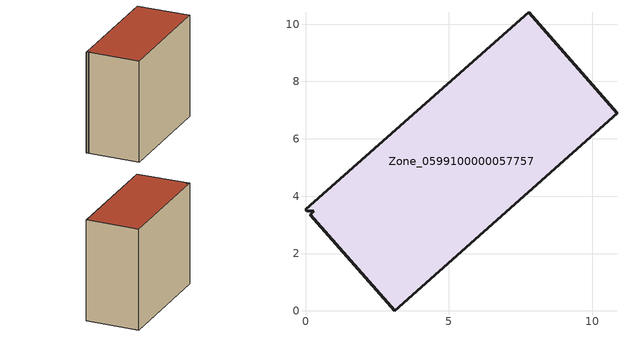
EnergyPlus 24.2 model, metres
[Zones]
Zone_0599100000057757
 floor ground (C_G): 7.79,10.42 10.86,6.89 3.1,0 0.16,3.36 0.29,3.47 0.05,3.48 0,3.54 z0
 wall outside (C_F): 10.86,6.89 7.79,10.42 0,3.54 0.05,3.48 0.29,3.47 0.16,3.36 3.1,0 10.86,6.89 z0:8.87
 roof outside (C_R): 0.29,3.47 0.16,3.36 3.1,0 10.86,6.89 7.79,10.42 0,3.54 0.05,3.48 z8.87
[BUILDING]
Pand.0599100000057757: North Axis=0; Terrain=City; Loads Convergence Tolerance Value=0.04; Temperature Convergence Tolerance Value=0.4; Solar Distribution=FullExterior; Maximum Number of Warmup Days=25; Minimum Number of Warmup Days=1
[Site:Location]
Rotterdam.The.Hague.AP_ZH_NLD Design_Conditions: Latitude=51.96; Longitude=4.45; Time Zone=1; Elevation=-4.5
[SITE:GROUNDTEMPERATURE:BUILDINGSURFACE]
18, 18, 18, 18, 18, 18, 18, 18, 18, 18, 18, 18
[MATERIAL] Thermal Absorptance=0.9; Solar Absorptance=0.7; Visible Absorptance=0.7
Name | Roughness | Thickness | Conductivity | Density | Specific Heat
G.TI.1946 | MediumSmooth | 0.15 | 1 | 540 | 1210
F.TI.1946 | Rough | 0.3 | 0.857143 | 1920 | 840
R.TI.1946 | MediumRough | 0.2 | 0.1 | 1500 | 1000
[CONSTRUCTION]
C_G: G.TI.1946
C_F: F.TI.1946
C_R: R.TI.1946
[ZONE]
Zone_0599100000057757: Type=1; Multiplier=1; Ceiling Height=Autocalculate; Volume=Autocalculate; Floor Area=autocalculate; Part of Total Floor Area=Yes
[ZONEINFILTRATION:DESIGNFLOWRATE]
Infil_Zone_0599100000057757: Zone or ZoneList or Space or SpaceList=Zone_0599100000057757; Schedule=AlwaysOn; Design Flow Rate Calculation Method=Flow/Area; Flow Rate per Floor Area=0.003; Constant Term Coefficient=1; Temperature Term Coefficient=0; Velocity Term Coefficient=0; Velocity Squared Term Coefficient=0
[HVACTEMPLATE:ZONE:IDEALLOADSAIRSYSTEM]
Zone_0599100000057757: Maximum Heating Supply Air Temperature=50; Minimum Cooling Supply Air Temperature=13; Maximum Heating Supply Air Humidity Ratio=0.0156; Minimum Cooling Supply Air Humidity Ratio=0.0077; Heating Limit=NoLimit; Cooling Limit=NoLimit; Dehumidification Control Type=ConstantSensibleHeatRatio; Cooling Sensible Heat Ratio=0.7; Dehumidification Setpoint=60; Humidification Control Type=None; Humidification Setpoint=30; Outdoor Air Method=None; Outdoor Air Flow Rate per Person=0.00944; Outdoor Air Flow Rate per Zone Floor Area=0; Outdoor Air Flow Rate per Zone=0; Demand Controlled Ventilation Type=None; Outdoor Air Economizer Type=NoEconomizer; Heat Recovery Type=None; Sensible Heat Recovery Effectiveness=0.7; Latent Heat Recovery Effectiveness=0.65
[ZONECONTROL:THERMOSTAT]
ThermostatControl_Zone_0599100000057757: Zone or ZoneList=Zone_0599100000057757; Control Type Schedule=DualSetpointControlType; Control 1=Thermostat_Zone_0599100000057757; Temperature Difference Between Cutout And Setpoint=0
[THERMOSTATSETPOINT:DUALSETPOINT]
Thermostat_Zone_0599100000057757: Heating Setpoint Temperature Schedule=HeatingSetpoint_Zone_0599100000057757; Cooling Setpoint Temperature Schedule=CoolingSetpoint_Zone_0599100000057757
[SCHEDULE:COMPACT]
HeatingSetpoint_Zone_0599100000057757: Through: 12/31, For: AllDays, Until: 24:00, 21
CoolingSetpoint_Zone_0599100000057757: Through: 12/31, For: AllDays, Until: 24:00, 24
DualSetpointControlType: Through: 12/31, For: AllDays, Until: 24:00, 4
AlwaysOn: Through: 12/31, For: AllDays, Until: 24:00, 1
